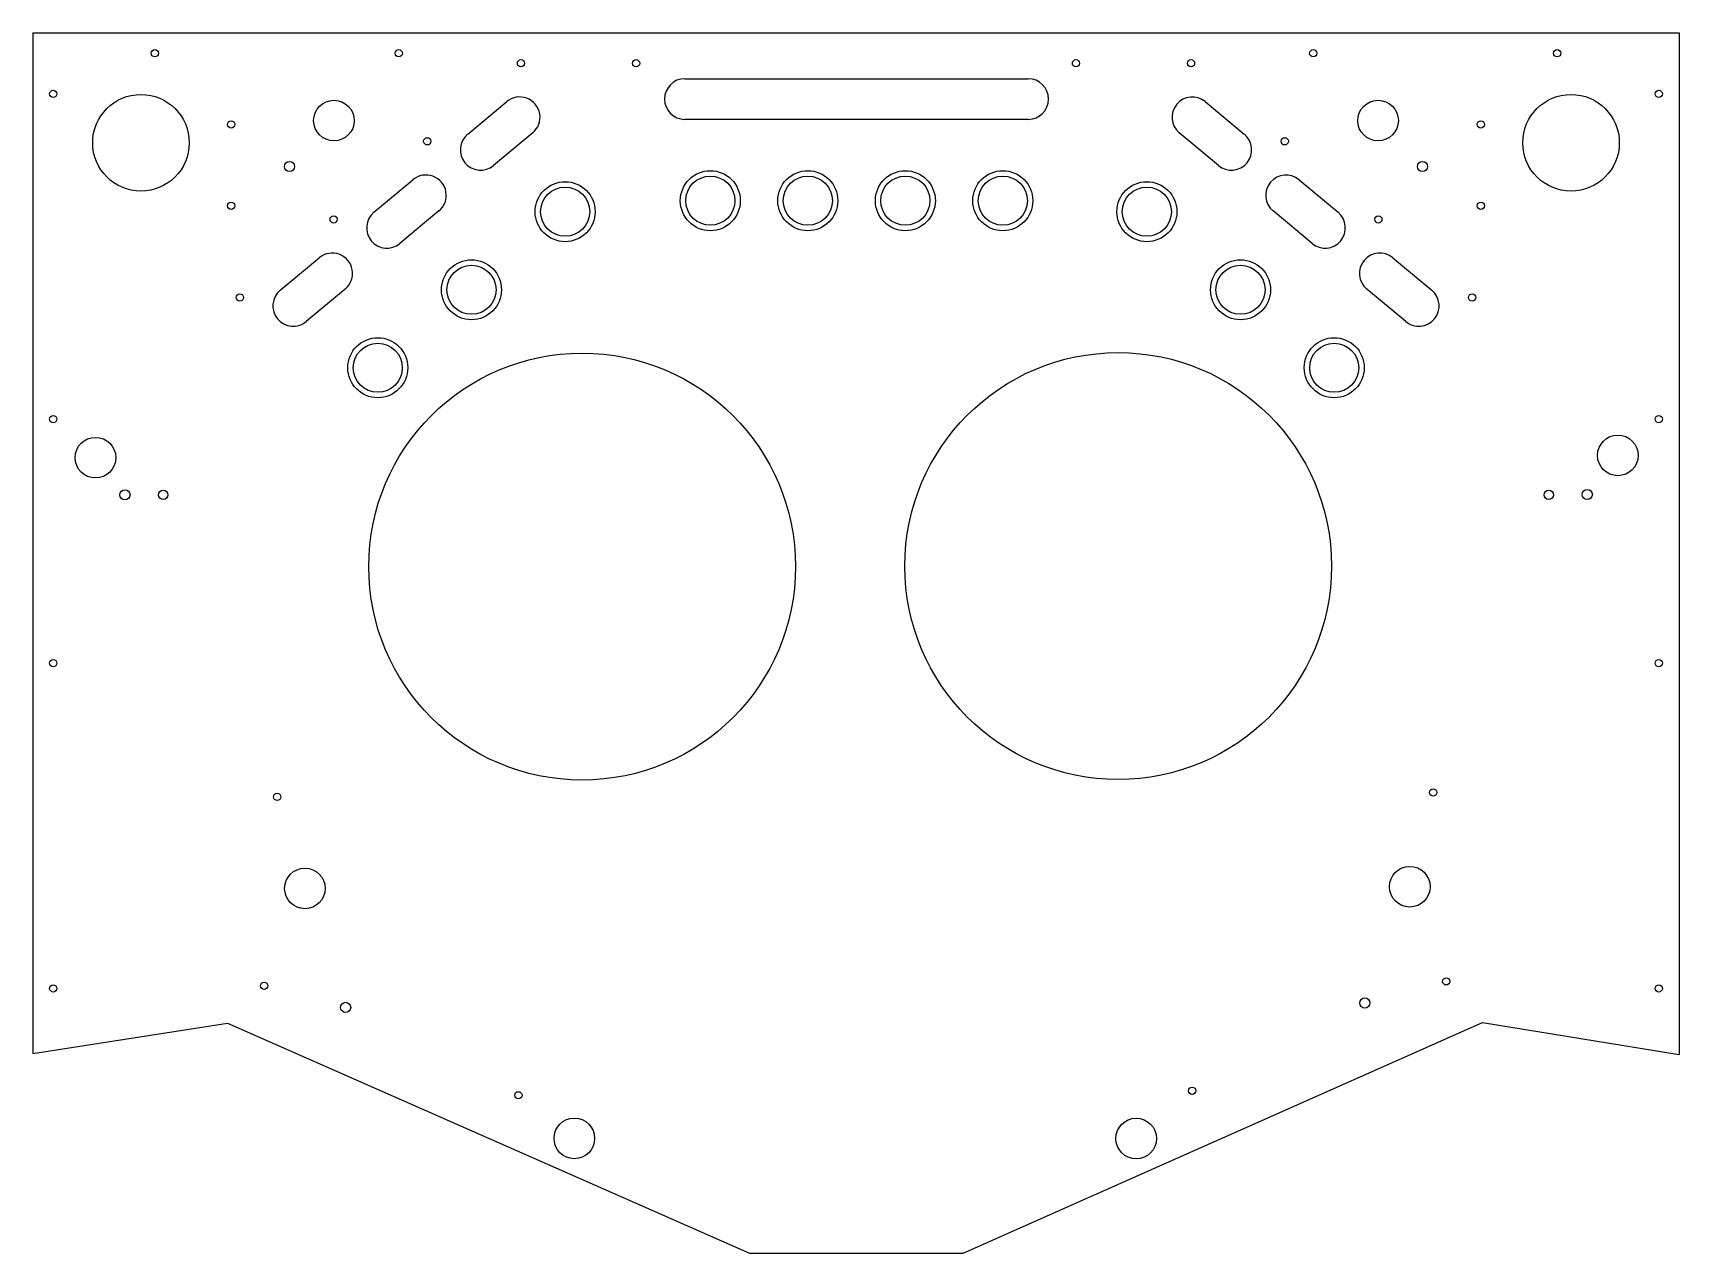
# Model space of a CAD drawing. Extents: x 0 to 20.2, y 28.7 to 43.8.
import ezdxf

# ---------------------------------------------------------------- set-up
doc = ezdxf.new("R2010")
doc.units = 0
doc.header["$MEASUREMENT"] = 0
for name, color, linetype, true_color in [('DT_500', 5, 'Continuous', 0x0000ff), ('MIRCO_250', 5, 'Continuous', 0x0000ff), ('MIRCO_500', 5, 'Continuous', 0x0000ff)]:
    doc.layers.add(name, color=color, linetype=linetype, true_color=true_color)

msp = doc.modelspace()

# ---------------------------------------------------------------- linework, layer by layer
at = {"layer": 'DT_500', "linetype": 'Continuous'}
for p, q in [((0, 43.75), (20.25, 43.75)), ((0, 43.75), (0, 31.198)), ((20.25, 43.75), (20.25, 31.187)), ((8.02, 43.187), (12.244, 43.187)), ((5.348, 42.505), (5.828, 42.905)), ((14.422, 42.905), (14.902, 42.505)), ((12.244, 42.687), (8.02, 42.687)), ((6.148, 42.521), (5.667, 42.121)), ((14.583, 42.121), (14.102, 42.521)), ((4.195, 41.545), (4.675, 41.945)), ((15.575, 41.945), (16.055, 41.545)), ((4.995, 41.561), (4.515, 41.161)), ((15.735, 41.161), (15.255, 41.561)), ((3.042, 40.585), (3.522, 40.985)), ((16.728, 40.985), (17.208, 40.585)), ((3.842, 40.601), (3.362, 40.201)), ((16.888, 40.201), (16.408, 40.601)), ((0, 31.198), (2.395, 31.572)), ((2.395, 31.572), (8.814, 28.746)), ((11.444, 28.746), (17.832, 31.583)), ((17.832, 31.583), (20.25, 31.187)), ((8.814, 28.746), (11.444, 28.746))]:
    msp.add_line(p, q, dxfattribs=at)
for centre, radius in [((1.5, 43.5), 0.0445), ((4.5, 43.5), 0.0445), ((15.75, 43.5), 0.0445), ((18.75, 43.5), 0.0445), ((6.004, 43.377), 0.0445), ((7.42, 43.377), 0.0445), ((12.831, 43.377), 0.0445), ((14.246, 43.377), 0.0445), ((0.25, 43), 0.0445), ((1.329, 42.399), 0.594), ((18.921, 42.399), 0.594), ((20, 43), 0.0445), ((3.703, 42.672), 0.25), ((16.547, 42.672), 0.25), ((2.439, 42.625), 0.0445), ((17.811, 42.625), 0.0445), ((4.851, 42.417), 0.0445), ((15.399, 42.417), 0.0445), ((3.157, 42.108), 0.0625), ((17.093, 42.108), 0.0625), ((2.439, 41.625), 0.0445), ((17.811, 41.625), 0.0445), ((3.699, 41.457), 0.0445), ((16.551, 41.457), 0.0445), ((2.546, 40.497), 0.0445), ((17.704, 40.497), 0.0445), ((6.756, 37.187), 2.625), ((13.35, 37.194), 2.625), ((0.25, 39), 0.0445), ((20, 39), 0.0445), ((0.769, 38.527), 0.25), ((19.497, 38.555), 0.25), ((1.132, 38.07), 0.0625), ((1.603, 38.07), 0.0575), ((18.647, 38.07), 0.0575), ((19.121, 38.075), 0.0625), ((0.25, 36), 0.0445), ((20, 36), 0.0445), ((17.226, 34.41), 0.0445), ((3.005, 34.356), 0.0445), ((3.346, 33.23), 0.25), ((16.937, 33.251), 0.25), ((0.25, 32), 0.0445), ((2.845, 32.033), 0.0445), ((17.386, 32.087), 0.0445), ((20, 32), 0.0445), ((3.847, 31.767), 0.0625), ((16.384, 31.821), 0.0625), ((14.26, 30.742), 0.0445), ((5.972, 30.686), 0.0445), ((6.66, 30.156), 0.25), ((13.572, 30.154), 0.25)]:
    msp.add_circle(centre, radius, dxfattribs=at)
for centre, start, end in [((8.02, 42.937), 90, 270), ((12.244, 42.937), 270, 90), ((5.988, 42.713), 309.7828, 129.7828), ((14.262, 42.713), 50.2172, 230.2172), ((5.507, 42.313), 129.7828, 309.7828), ((14.743, 42.313), 230.2172, 50.2172), ((4.835, 41.753), 309.7828, 129.7828), ((15.415, 41.753), 50.2172, 230.2172), ((4.355, 41.353), 129.7828, 309.7828), ((15.895, 41.353), 230.2172, 50.2172), ((3.682, 40.793), 309.7828, 129.7828), ((16.568, 40.793), 50.2172, 230.2172), ((3.202, 40.393), 129.7828, 309.7828), ((17.048, 40.393), 230.2172, 50.2172)]:
    msp.add_arc(centre, 0.25, start, end, dxfattribs=at)
at = {"layer": 'MIRCO_250', "linetype": 'Continuous'}
for centre in [(6.547, 41.552), (8.333, 41.687), (9.532, 41.687), (10.732, 41.687), (11.931, 41.687), (13.703, 41.552), (5.395, 40.592), (14.855, 40.592), (4.242, 39.633), (16.008, 39.633)]:
    msp.add_circle(centre, 0.369, dxfattribs=at)
at = {"layer": 'MIRCO_500', "linetype": 'Continuous'}
for centre in [(8.333, 41.687), (9.532, 41.687), (10.732, 41.687), (11.931, 41.687), (6.547, 41.552), (13.703, 41.552), (5.395, 40.592), (14.855, 40.592), (4.242, 39.633), (16.008, 39.633)]:
    msp.add_circle(centre, 0.302, dxfattribs=at)

doc.saveas('drawing.dxf')
